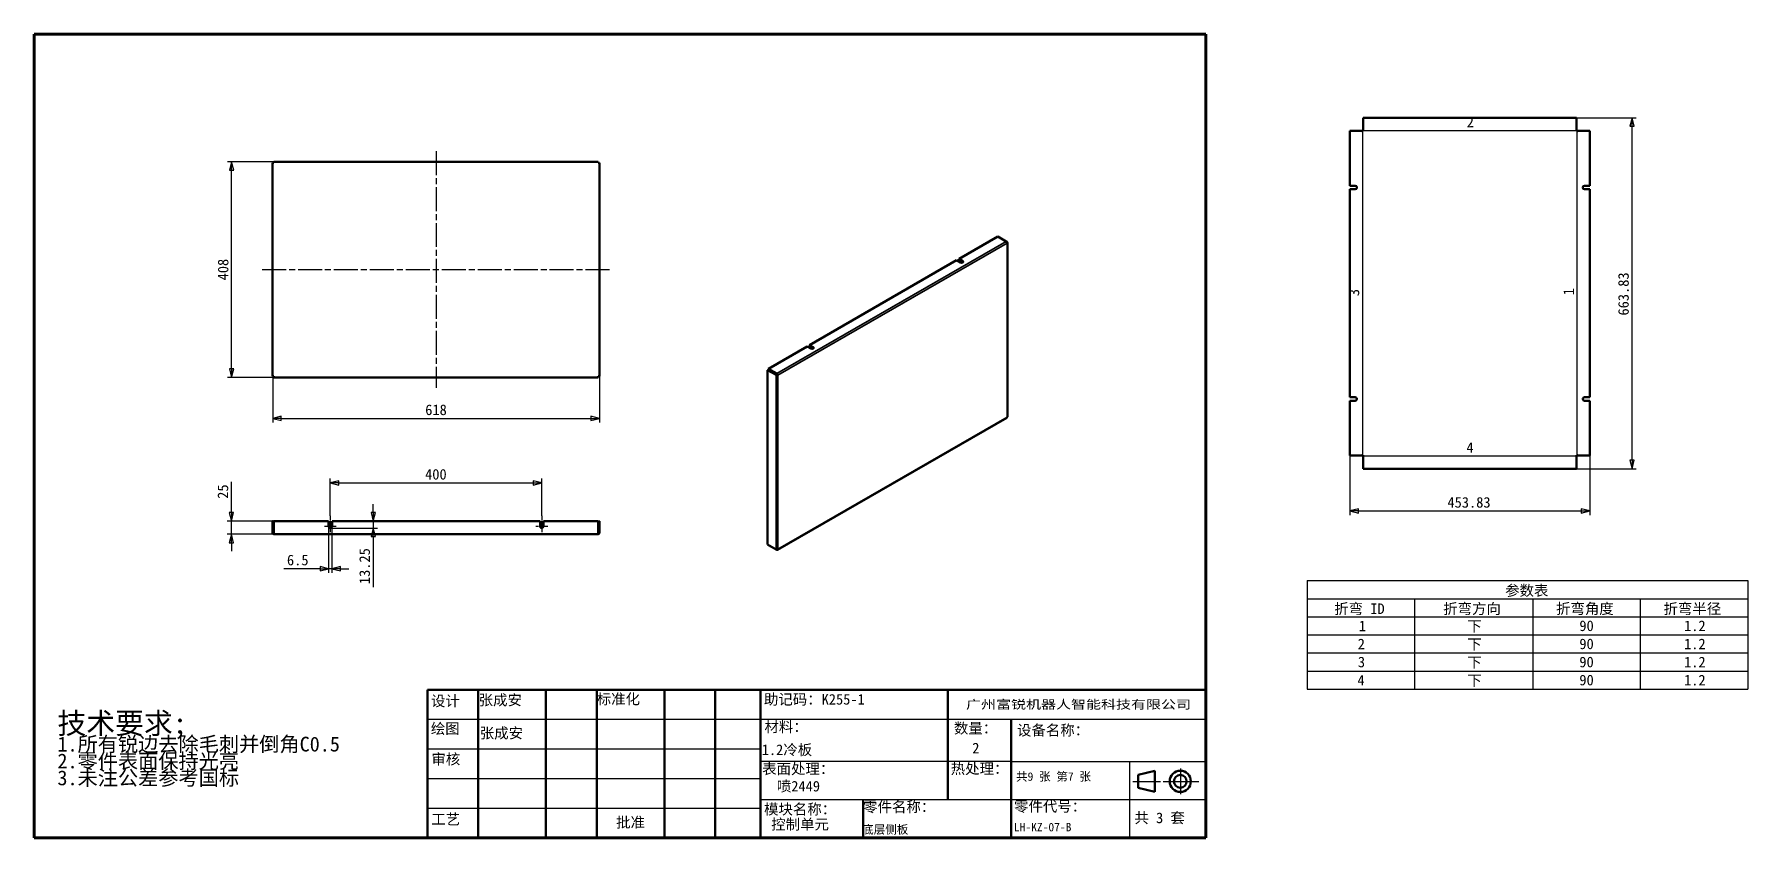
# Model space of a CAD drawing. Header units: millimetres. Extents: x 80 to 3321, y 80 to 1600.
import ezdxf
from ezdxf.enums import TextEntityAlignment as Align

# ---------------------------------------------------------------- set-up
doc = ezdxf.new("R2010")
doc.units = ezdxf.units.MM
doc.header["$LTSCALE"] = 8
doc.linetypes.add('CHAIN', pattern=[0.3543, 0.2362, -0.0295, 0.0591, -0.0295])
for name, color, linetype, lineweight in [('中心标记 (ISO)', 1, 'Continuous', 25), ('中心线 (ISO)', 1, 'Continuous', 25), ('可见 (ISO)', 7, 'Continuous', 50), ('可见窄的 (ISO)', 7, 'Continuous', 35), ('图框 (ISO)', 7, 'Continuous', 70), ('尺寸 (ISO)', 5, 'Continuous', 25), ('标题 (ISO)', 7, 'Continuous', 50), ('符号 (ISO)', 7, 'Continuous', 25)]:
    doc.layers.add(name, color=color, linetype=linetype, lineweight=lineweight)
doc.styles.add('文本样式126', font='', dxfattribs={"width": 1.3})
doc.styles.add('文本样式19', font='tahoma.ttf')
doc.styles.add('文本样式91', font='')
doc.styles.add('注释文本 (ISO)', font='')
doc.styles.get('文本样式126').set_extended_font_data('FangSong')
doc.styles.get('文本样式91').set_extended_font_data('FangSong')
doc.styles.get('注释文本 (ISO)').set_extended_font_data('FangSong')
doc.dimstyles.new('默认 (GB)', dxfattribs={"dimscale": 8, "dimtxt": 2.5, "dimasz": 2, "dimexe": 1, "dimexo": 0, "dimgap": 0.75, "dimtad": 1, "dimtoh": 1, "dimrnd": 1e-08, "dimdsep": 46, "dimtxsty": '注释文本 (ISO)', "dimblk": 'Filled-2', "dimcen": 0.09, "dimdle": 10, "dimclrd": 256, "dimclre": 256, "dimclrt": 256, "dimaunit": 1, "dimadec": 3, "dimazin": 2, "dimtfac": 0.52, "dimtmove": 0, "dimatfit": 3, "dimldrblk": 'Filled-1', "dimfxl": 0, "dimtolj": 1, "dimlwd": -1, "dimlwe": -1, "dimarcsym": 0})

# ---------------------------------------------------------------- blocks, each defined once
blk = doc.blocks.new('图框 A3-A4')
at = {"layer": '图框 (ISO)'}
for p, q in [((287, 200), (10, 200)), ((10, 200), (10, 10)), ((287, 10), (287, 200)), ((10, 10), (287, 10))]:
    blk.add_line(p, q, dxfattribs=at)
blk = doc.blocks.new('标题栏 GB1')
at = {"layer": '标题 (ISO)'}
for p, q in [((194.57, 65.23), (194.57, 72.23)), ((194.57, 72.23), (378.57, 72.23)), ((206.57, 65.23), (206.57, 72.23)), ((222.57, 65.23), (222.57, 72.23)), ((234.57, 65.23), (234.57, 72.23)), ((250.57, 65.23), (250.57, 72.23)), ((262.57, 65.23), (262.57, 72.23)), ((273.31, 65.23), (273.31, 72.23)), ((317.57, 65.23), (317.57, 72.23)), ((378.57, 72.23), (378.57, 65.23)), ((194.57, 37.23), (194.57, 65.23)), ((206.57, 37.23), (206.57, 65.23)), ((222.57, 44.23), (222.57, 65.23)), ((234.57, 37.23), (234.57, 65.23)), ((250.57, 37.23), (250.57, 65.23)), ((262.57, 37.23), (262.57, 65.23)), ((273.31, 65.23), (273.31, 37.23)), ((317.57, 55.23), (317.57, 65.23)), ((378.57, 65.23), (378.57, 37.23)), ((317.57, 55.23), (317.57, 46.23)), ((366.57, 53.06), (362.57, 52.06)), ((366.57, 48.06), (366.57, 53.06)), ((362.57, 52.06), (362.57, 49.06)), ((362.57, 49.06), (366.57, 48.06)), ((297.57, 46.23), (297.57, 37.23)), ((222.57, 44.23), (222.57, 37.23)), ((378.57, 37.23), (194.57, 37.23))]:
    blk.add_line(p, q, dxfattribs=at)
at = {"layer": '标题 (ISO)', "lineweight": 25}
for p, q in [((194.57, 65.23), (273.31, 65.23)), ((273.31, 65.23), (378.57, 65.23)), ((194.57, 58.23), (273.31, 58.23)), ((332.57, 55.23), (273.31, 55.23)), ((332.57, 55.23), (378.57, 55.23)), ((360.57, 55.23), (360.57, 46.23)), ((372.58, 53.56), (372.58, 47.56)), ((194.57, 51.23), (273.31, 51.23)), ((361.32, 50.56), (367.88, 50.56)), ((368.55, 50.56), (370.07, 50.56)), ((370.07, 50.56), (376.97, 50.56)), ((273.31, 46.23), (378.57, 46.23)), ((360.57, 46.23), (360.57, 37.23)), ((194.57, 44.23), (273.31, 44.23))]:
    blk.add_line(p, q, dxfattribs=at)
at = {"layer": '标题 (ISO)', "lineweight": 50}
blk.add_line((332.57, 65.23), (332.57, 37.23), dxfattribs=at)
at = {"layer": '标题 (ISO)'}
for radius in [2.5, 1.5]:
    blk.add_circle((372.57, 50.56), radius, dxfattribs=at)
at = {"layer": '标题 (ISO)', "style": '文本样式126', "width": 1.3}
blk.add_text('广州富锐机器人智能科技有限公司', height=2, dxfattribs=at).set_placement((348.5, 68.73), align=Align.MIDDLE_CENTER)
at = {"layer": '标题 (ISO)', "char_height": 2.5, "style": '注释文本 (ISO)'}
for s, insert, attachment_point in [('\\f仿宋|b0|i0;设计', (195.38, 70.83), 1), ('张成安', (206.66, 71.05), 1), ('\\f仿宋|b0|i0;标准化', (234.57, 71.28), 1), ('助记码：K255-1', (274.11, 71.21), 1), ('\\f仿宋|b0|i0;材料：', (274.24, 64.72), 1), ('\\f仿宋|b0|i0;绘图', (195.35, 64.28), 1), ('张成安', (206.92, 63.22), 1), ('\\f仿宋|b0|i0;数量：', (319.04, 64.37), 1), ('\\f仿宋|b0|i0;审核', (195.48, 57.07), 1), ('\\f仿宋|b0|i0;热处理：', (318.29, 54.82), 1), ('\\f仿宋|b0|i0;零件名称：', (297.57, 45.8), 1), ('\\f仿宋|b0|i0;零件代号：', (333.25, 45.9), 1), ('\\f仿宋|b0|i0;批准', (242.57, 40.73), 5)]:
    blk.add_mtext(s, dxfattribs=dict(at, insert=insert, attachment_point=attachment_point))
at = {"layer": '标题 (ISO)', "char_height": 2.5, "attachment_point": 1, "line_spacing_factor": 0.856364, "style": '注释文本 (ISO)'}
for s, insert in [('设备名称：\\P', (333.96, 63.91)), ('模块名称：\\P 控制单元', (274.14, 45.23))]:
    blk.add_mtext(s, dxfattribs=dict(at, insert=insert))
at = {"layer": '标题 (ISO)', "attachment_point": 1, "style": '注释文本 (ISO)'}
for s, insert, char_height, width in [('\\f仿宋|b0|i0;表面处理：', (273.7, 54.78), 2.5, 18.7135), ('\\f仿宋|b0|i0;\\H2.0000;共9 张 第7 张', (333.72, 52.69), 2, 27.2374), ('\\f仿宋|b0|i0;工艺', (195.45, 42.85), 2.5, 7.4854), ('  共 3 套', (358.32, 43.18), 2.5, 17.7919)]:
    blk.add_mtext(s, dxfattribs=dict(at, insert=insert, char_height=char_height, width=width))
at = {"layer": '标题 (ISO)'}
for tag, p, height, style in [('材料_001', (273.59, 56.78), 2.5, '注释文本 (ISO)'), ('描述_001', (333.22, 38.74), 2, '文本样式91'), ('零件代号_001', (297.34, 38.16), 2, '文本样式91')]:
    blk.add_attdef(tag, p, '', height=height, dxfattribs=dict(at, style=style))
at = {"layer": '标题 (ISO)', "style": '文本样式91'}
blk.add_attdef('热处理', text='', height=2, dxfattribs=at).set_placement((318.2, 50.63), align=Align.TOP_LEFT)
at = {"layer": '标题 (ISO)', "style": '文本样式19'}
for tag, p in [('工程核准人', (256.57, 40.73)), ('工程批准日期', (267.94, 40.73))]:
    blk.add_attdef(tag, text='', height=1, dxfattribs=at).set_placement(p, align=Align.MIDDLE_CENTER)
blk = doc.blocks.new('Filled-2')
at = {"color": 0}
for p, q in [((0, 0), (-1, 0.25)), ((-1, 0.25), (-1, -0.25)), ((-1, 0), (0, 0)), ((-1, -0.25), (0, 0))]:
    blk.add_line(p, q, dxfattribs=at)
at = {"color": 0, "flags": 128}
blk.add_lwpolyline([(-1, -0.25), (0, 0)], dxfattribs=at)
at = {"color": 0}
blk.add_solid([(-1, -0.25), (0, 0), (-1, 0.25), (-1, -0.25)], dxfattribs=at)
blk = doc.blocks.new('*D8')
at = {"layer": 'Defpoints', "color": 0}
for p in [(531, 953.3), (1149, 953.3), (1149, 873.3)]:
    blk.add_point(p, dxfattribs=at)
at = {"layer": '尺寸 (ISO)'}
for p, q in [((531, 953.3), (531, 865.3)), ((1149, 953.3), (1149, 865.3)), ((547, 873.3), (1133, 873.3))]:
    blk.add_line(p, q, dxfattribs=at)
at = {"layer": '尺寸 (ISO)', "xscale": 16, "yscale": 16, "zscale": 16, "rotation": 180}
blk.add_blockref('Filled-2', (531, 873.3), dxfattribs=at)
at = {"layer": '尺寸 (ISO)', "xscale": 16, "yscale": 16, "zscale": 16}
blk.add_blockref('Filled-2', (1149, 873.3), dxfattribs=at)
at = {"layer": '尺寸 (ISO)', "insert": (819.6, 899.6), "char_height": 20, "attachment_point": 1, "style": '注释文本 (ISO)'}
blk.add_mtext('\\A1;618', dxfattribs=at)
blk = doc.blocks.new('Filled-1')
at = {"color": 0}
for p, q in [((0, 0), (-1, 0.125)), ((-1, 0.125), (-1, -0.125)), ((-1, 0), (0, 0)), ((-1, -0.125), (0, 0))]:
    blk.add_line(p, q, dxfattribs=at)
at = {"color": 0, "flags": 128}
blk.add_lwpolyline([(-1, -0.125), (0, 0)], dxfattribs=at)
at = {"color": 0}
blk.add_solid([(-1, -0.125), (0, 0), (-1, 0.125), (-1, -0.125)], dxfattribs=at)
blk = doc.blocks.new('*D9')
at = {"layer": 'Defpoints', "color": 0}
for p in [(453.4, 1358.9), (533.4, 1358.9), (533.4, 950.9)]:
    blk.add_point(p, dxfattribs=at)
at = {"layer": '尺寸 (ISO)'}
for p, q in [((533.4, 1358.9), (445.4, 1358.9)), ((453.4, 966.9), (453.4, 1342.9)), ((533.4, 950.9), (445.4, 950.9))]:
    blk.add_line(p, q, dxfattribs=at)
at = {"layer": '尺寸 (ISO)', "xscale": 16, "yscale": 16, "zscale": 16}
for p, rotation in [((453.4, 1358.9), 90), ((453.4, 950.9), 270)]:
    blk.add_blockref('Filled-2', p, dxfattribs=dict(at, rotation=rotation))
at = {"layer": '尺寸 (ISO)', "insert": (427.2, 1134.4), "char_height": 20, "attachment_point": 1, "rotation": 90, "style": '注释文本 (ISO)'}
blk.add_mtext('\\A1;408', dxfattribs=at)
blk = doc.blocks.new('*D10')
at = {"layer": 'Defpoints', "color": 0}
for p in [(1040, 751.3), (640, 689), (1040, 689)]:
    blk.add_point(p, dxfattribs=at)
at = {"layer": '尺寸 (ISO)'}
for p, q in [((640, 689), (640, 759.3)), ((656, 751.3), (1024, 751.3)), ((1040, 689), (1040, 759.3))]:
    blk.add_line(p, q, dxfattribs=at)
at = {"layer": '尺寸 (ISO)', "xscale": 16, "yscale": 16, "zscale": 16, "rotation": 180}
blk.add_blockref('Filled-2', (640, 751.3), dxfattribs=at)
at = {"layer": '尺寸 (ISO)', "xscale": 16, "yscale": 16, "zscale": 16}
blk.add_blockref('Filled-2', (1040, 751.3), dxfattribs=at)
at = {"layer": '尺寸 (ISO)', "insert": (819.3, 777.6), "char_height": 20, "attachment_point": 1, "style": '注释文本 (ISO)'}
blk.add_mtext('\\A1;400', dxfattribs=at)
blk = doc.blocks.new('*D11')
at = {"layer": 'Defpoints', "color": 0}
for p in [(453, 654), (533, 679), (533.4, 654)]:
    blk.add_point(p, dxfattribs=at)
at = {"layer": '尺寸 (ISO)'}
for p, q in [((453, 695), (453, 753.2)), ((533, 679), (445, 679)), ((533.4, 654), (445, 654)), ((453, 654), (453, 679)), ((453, 638), (453, 622))]:
    blk.add_line(p, q, dxfattribs=at)
at = {"layer": '尺寸 (ISO)', "xscale": 16, "yscale": 16, "zscale": 16}
for p, rotation in [((453, 679), 270), ((453, 654), 90)]:
    blk.add_blockref('Filled-2', p, dxfattribs=dict(at, rotation=rotation))
at = {"layer": '尺寸 (ISO)', "insert": (426.8, 721.2), "char_height": 20, "attachment_point": 1, "rotation": 90, "style": '注释文本 (ISO)'}
blk.add_mtext('\\A1;25', dxfattribs=at)
blk = doc.blocks.new('*D12')
at = {"layer": 'Defpoints', "color": 0}
for p in [(636.7, 669), (643.2, 669), (643.2, 589)]:
    blk.add_point(p, dxfattribs=at)
at = {"layer": '尺寸 (ISO)'}
for p, q in [((636.7, 669), (636.7, 581)), ((643.2, 669), (643.2, 581)), ((620.7, 589), (552, 589)), ((643.2, 589), (636.7, 589)), ((659.2, 589), (675.2, 589))]:
    blk.add_line(p, q, dxfattribs=at)
at = {"layer": '尺寸 (ISO)', "xscale": 16, "yscale": 16, "zscale": 16}
blk.add_blockref('Filled-2', (636.7, 589), dxfattribs=at)
at = {"layer": '尺寸 (ISO)', "xscale": 16, "yscale": 16, "zscale": 16, "rotation": 180}
blk.add_blockref('Filled-2', (643.2, 589), dxfattribs=at)
at = {"layer": '尺寸 (ISO)', "insert": (558, 615.4), "char_height": 20, "attachment_point": 1, "style": '注释文本 (ISO)'}
blk.add_mtext('\\A1;6.5', dxfattribs=at)
blk = doc.blocks.new('*D13')
at = {"layer": 'Defpoints', "color": 0}
for p in [(640, 665.8), (721.2, 679), (721.2, 665.8)]:
    blk.add_point(p, dxfattribs=at)
at = {"layer": '尺寸 (ISO)'}
for p, q in [((721.2, 695), (721.2, 711)), ((640, 665.8), (729.2, 665.8)), ((721.2, 679), (721.2, 665.8)), ((721.2, 649.8), (721.2, 553.8))]:
    blk.add_line(p, q, dxfattribs=at)
at = {"layer": '尺寸 (ISO)', "xscale": 16, "yscale": 16, "zscale": 16}
for p, rotation in [((721.2, 679), 270), ((721.2, 665.8), 90)]:
    blk.add_blockref('Filled-2', p, dxfattribs=dict(at, rotation=rotation))
at = {"layer": '尺寸 (ISO)', "insert": (694.9, 559.8), "char_height": 20, "attachment_point": 1, "rotation": 90, "style": '注释文本 (ISO)'}
blk.add_mtext('\\A1;13.25', dxfattribs=at)
blk = doc.blocks.new('加工')
at = {"layer": '符号 (ISO)', "insert": (-36.68, 11.05), "char_height": 2.5, "width": 80.4946, "attachment_point": 1, "line_spacing_factor": 0.683636, "style": '注释文本 (ISO)'}
blk.add_mtext('{\\H2x;技术要求;\\P\\H0.7x;1.所有锐边去除毛刺并倒角C0.5\\H2.125x; \\H0.47059x;\\P2.零件表面保持光亮\\H1.8404x; \\H0.54337x;\\P3.未注公差参考国标\\H1.8095x; }', dxfattribs=at)
blk = doc.blocks.new('*D14')
at = {"layer": 'Defpoints', "color": 0}
for p in [(2568.8, 803.1), (3022.6, 803.1), (3022.6, 698.2)]:
    blk.add_point(p, dxfattribs=at)
at = {"layer": '尺寸 (ISO)'}
for p, q in [((2568.8, 803.1), (2568.8, 690.2)), ((3022.6, 803.1), (3022.6, 690.2)), ((2584.8, 698.2), (3006.6, 698.2))]:
    blk.add_line(p, q, dxfattribs=at)
at = {"layer": '尺寸 (ISO)', "xscale": 16, "yscale": 16, "zscale": 16, "rotation": 180}
blk.add_blockref('Filled-2', (2568.8, 698.2), dxfattribs=at)
at = {"layer": '尺寸 (ISO)', "xscale": 16, "yscale": 16, "zscale": 16}
blk.add_blockref('Filled-2', (3022.6, 698.2), dxfattribs=at)
at = {"layer": '尺寸 (ISO)', "insert": (2753.3, 724.5), "char_height": 20, "attachment_point": 1, "style": '注释文本 (ISO)'}
blk.add_mtext('\\A1;453.83', dxfattribs=at)
blk = doc.blocks.new('*D15')
at = {"layer": 'Defpoints', "color": 0}
for p in [(2997.7, 1442), (3102.6, 1442), (2997.7, 778.2)]:
    blk.add_point(p, dxfattribs=at)
at = {"layer": '尺寸 (ISO)'}
for p, q in [((2997.7, 1442), (3110.6, 1442)), ((3102.6, 794.2), (3102.6, 1426)), ((2997.7, 778.2), (3110.6, 778.2))]:
    blk.add_line(p, q, dxfattribs=at)
at = {"layer": '尺寸 (ISO)', "xscale": 16, "yscale": 16, "zscale": 16}
for p, rotation in [((3102.6, 1442), 90), ((3102.6, 778.2), 270)]:
    blk.add_blockref('Filled-2', p, dxfattribs=dict(at, rotation=rotation))
at = {"layer": '尺寸 (ISO)', "insert": (3076.3, 1067.9), "char_height": 20, "attachment_point": 1, "rotation": 90, "style": '注释文本 (ISO)'}
blk.add_mtext('\\A1;663.83', dxfattribs=at)
blk = doc.blocks.new('表格7')
at = {"layer": '符号 (ISO)'}
for p, q in [((311, 70.81), (415.17, 70.81)), ((311, 70.81), (311, 66.53)), ((415.17, 70.81), (415.17, 66.53)), ((311, 66.53), (415.17, 66.53)), ((311, 66.53), (311, 62.25)), ((336.4, 66.53), (336.4, 62.25)), ((364.37, 66.53), (364.37, 62.25)), ((389.77, 66.53), (389.77, 62.25)), ((415.17, 66.53), (415.17, 62.25)), ((311, 62.25), (415.17, 62.25)), ((311, 62.25), (311, 45.14)), ((336.4, 62.25), (336.4, 45.14)), ((364.37, 62.25), (364.37, 45.14)), ((389.77, 62.25), (389.77, 45.14)), ((415.17, 62.25), (415.17, 45.14)), ((311, 57.97), (415.17, 57.97)), ((311, 53.69), (415.17, 53.69)), ((311, 49.41), (415.17, 49.41)), ((311, 45.14), (415.17, 45.14))]:
    blk.add_line(p, q, dxfattribs=at)
at = {"layer": '符号 (ISO)', "char_height": 2.5, "attachment_point": 7, "style": '注释文本 (ISO)'}
for s, insert in [('参数表', (357.81, 66.93)), ('折弯 ID', (317.4, 62.63)), ('折弯方向', (343.16, 62.63)), ('折弯角度', (369.85, 62.63)), ('折弯半径', (395.25, 62.63)), ('1', (323.21, 58.84)), ('下', (348.87, 58.52)), ('90', (375.36, 58.83)), ('1.2', (400.12, 58.82)), ('2', (322.95, 54.57)), ('下', (348.87, 54.24)), ('90', (375.36, 54.55)), ('1.2', (400.12, 54.54)), ('3', (322.99, 50.27)), ('下', (348.87, 49.96)), ('90', (375.36, 50.27)), ('1.2', (400.12, 50.26)), ('4', (322.89, 46.01)), ('下', (348.87, 45.68)), ('90', (375.36, 46)), ('1.2', (400.12, 45.98))]:
    blk.add_mtext(s, dxfattribs=dict(at, insert=insert))
blk = doc.blocks.new('2dTransSymbol37')
at = {"layer": '符号 (ISO)', "insert": (374.08, 138.27), "char_height": 2.5, "attachment_point": 7, "rotation": 90, "style": '注释文本 (ISO)'}
blk.add_mtext('1', dxfattribs=at)
blk = doc.blocks.new('2dTransSymbol38')
at = {"layer": '符号 (ISO)', "insert": (348.72, 178.01), "char_height": 2.5, "attachment_point": 7, "style": '注释文本 (ISO)'}
blk.add_mtext('2', dxfattribs=at)
blk = doc.blocks.new('2dTransSymbol39')
at = {"layer": '符号 (ISO)', "insert": (323.35, 138.05), "char_height": 2.5, "attachment_point": 7, "rotation": 90, "style": '注释文本 (ISO)'}
blk.add_mtext('3', dxfattribs=at)
blk = doc.blocks.new('2dTransSymbol40')
at = {"layer": '符号 (ISO)', "insert": (348.66, 101.02), "char_height": 2.5, "attachment_point": 7, "style": '注释文本 (ISO)'}
blk.add_mtext('4', dxfattribs=at)

msp = doc.modelspace()

# ---------------------------------------------------------------- linework, layer by layer
at = {"layer": '中心标记 (ISO)', "linetype": 'CHAIN', "ltscale": 4.340554}
for p, q in [((639.981, 689.025), (639.981, 657.775)), ((1039.981, 689.025), (1039.981, 657.775))]:
    msp.add_line(p, q, dxfattribs=at)
at = {"layer": '中心标记 (ISO)', "linetype": 'CHAIN', "ltscale": 3.125171}
for p, q in [((651.231, 669.025), (628.731, 669.025)), ((1051.231, 669.025), (1028.731, 669.025))]:
    msp.add_line(p, q, dxfattribs=at)
at = {"layer": '中心线 (ISO)'}
for p, q in [((2592.761, 1416.688), (2592.761, 803.488)), ((2594.119, 1418.045), (2997.319, 1418.045)), ((2998.676, 803.488), (2998.676, 1416.688)), ((2997.319, 802.131), (2594.119, 802.131))]:
    msp.add_line(p, q, dxfattribs=at)
at = {"layer": '中心线 (ISO)', "linetype": 'CHAIN', "ltscale": 23.990969}
for p, q in [((839.981, 1378.925), (839.981, 930.925)), ((510.981, 1154.925), (1168.981, 1154.925))]:
    msp.add_line(p, q, dxfattribs=at)
at = {"layer": '可见 (ISO)'}
for p, q in [((2593.767, 1442.003), (2997.67, 1442.003)), ((2593.767, 1419.403), (2593.767, 1442.003)), ((2997.67, 1442.003), (2997.67, 1419.403)), ((2568.804, 1313.338), (2568.804, 1417.04)), ((2568.804, 1417.04), (2591.404, 1417.04)), ((2591.404, 1417.04), (2591.404, 1416.688)), ((2591.404, 1416.688), (2594.119, 1416.688)), ((2594.119, 1419.403), (2593.767, 1419.403)), ((2594.119, 1416.688), (2594.119, 1419.403)), ((2997.67, 1419.403), (2997.319, 1419.403)), ((2997.319, 1419.403), (2997.319, 1416.688)), ((2997.319, 1416.688), (3000.033, 1416.688)), ((3000.033, 1416.688), (3000.033, 1417.04)), ((3000.033, 1417.04), (3022.633, 1417.04)), ((3022.633, 1417.04), (3022.633, 1313.338)), ((532.181, 1356.876), (530.981, 1356.876)), ((530.981, 1356.876), (530.981, 1356.525)), ((533.381, 1356.525), (530.981, 1356.525)), ((530.981, 953.325), (530.981, 1356.525)), ((532.181, 1356.525), (532.181, 1356.876)), ((533.381, 1358.925), (533.03, 1358.925)), ((533.03, 1357.725), (533.03, 1358.925)), ((533.381, 1357.725), (533.03, 1357.725)), ((533.381, 1358.925), (533.381, 1356.525)), ((533.381, 1358.925), (1146.581, 1358.925)), ((1146.581, 1356.525), (1146.581, 1358.925)), ((1146.933, 1358.925), (1146.581, 1358.925)), ((1146.581, 1357.725), (1146.933, 1357.725)), ((1148.981, 1356.525), (1146.581, 1356.525)), ((1146.933, 1357.725), (1146.933, 1358.925)), ((1147.781, 1356.525), (1147.781, 1356.876)), ((1147.781, 1356.876), (1148.981, 1356.876)), ((1148.981, 1356.525), (1148.981, 1356.876)), ((1148.981, 1356.525), (1148.981, 953.325)), ((2568.804, 1313.338), (2578.804, 1313.338)), ((2578.804, 1306.838), (2568.804, 1306.838)), ((2568.804, 913.338), (2568.804, 1306.838)), ((3012.633, 1313.338), (3022.633, 1313.338)), ((3022.633, 1306.838), (3012.633, 1306.838)), ((3022.633, 1306.838), (3022.633, 913.338)), ((1829.446, 1175.029), (1902.774, 1217.256)), ((1902.774, 1217.256), (1918.754, 1208.053)), ((1918.754, 1208.053), (1918.506, 1207.91)), ((1918.754, 1207.746), (1918.754, 1208.053)), ((1920.203, 1207.212), (1918.754, 1208.047)), ((1919.577, 1206.852), (1920.203, 1207.212)), ((1919.708, 1206.64), (1920.203, 1206.925)), ((1920.203, 1206.925), (1920.203, 1207.212)), ((1920.906, 876.313), (1920.906, 1205.948)), ((1546.603, 1012.151), (1824.849, 1172.382)), ((1831.921, 1168.31), (1824.849, 1172.382)), ((1829.446, 1175.029), (1836.517, 1170.957)), ((1829.446, 1174.048), (1829.446, 1175.029)), ((1836.517, 1169.976), (1829.446, 1174.048)), ((1468.679, 967.277), (1542.007, 1009.504)), ((1549.078, 1005.432), (1542.007, 1009.504)), ((1546.603, 1011.17), (1546.603, 1012.151)), ((1546.603, 1012.151), (1553.674, 1008.079)), ((1553.674, 1007.098), (1546.603, 1011.17)), ((530.981, 953.325), (533.381, 953.325)), ((530.981, 953.325), (530.981, 952.974)), ((532.181, 952.974), (530.981, 952.974)), ((532.181, 953.325), (532.181, 952.974)), ((533.381, 952.125), (533.03, 952.125)), ((533.03, 952.125), (533.03, 950.925)), ((533.03, 950.925), (533.381, 950.925)), ((533.381, 953.325), (533.381, 950.925)), ((1146.581, 950.925), (533.381, 950.925)), ((1146.581, 950.925), (1146.581, 953.325)), ((1146.581, 953.325), (1148.981, 953.325)), ((1146.581, 952.125), (1146.933, 952.125)), ((1146.581, 950.925), (1146.933, 950.925)), ((1146.933, 952.125), (1146.933, 950.925)), ((1147.781, 953.325), (1147.781, 952.974)), ((1147.781, 952.974), (1148.981, 952.974)), ((1148.981, 952.974), (1148.981, 953.325)), ((1468.079, 965.257), (1467.23, 964.768)), ((1467.23, 964.768), (1483.211, 955.566)), ((1467.23, 634.558), (1467.23, 964.768)), ((1484.059, 956.054), (1468.079, 965.257)), ((1468.679, 966.296), (1468.679, 967.277)), ((1484.659, 958.074), (1468.679, 967.277)), ((1484.659, 957.093), (1468.679, 966.296)), ((1484.059, 956.054), (1483.211, 955.566)), ((1484.059, 955.767), (1483.211, 955.278)), ((1483.211, 955.566), (1483.211, 955.278)), ((1484.059, 955.767), (1484.059, 956.054)), ((1484.908, 958.218), (1484.659, 958.074)), ((1484.659, 957.093), (1484.659, 958.074)), ((1484.908, 957.236), (1484.659, 957.093)), ((1484.908, 957.236), (1484.908, 958.218)), ((1485.756, 955.767), (1486.605, 955.278)), ((2568.804, 913.338), (2578.804, 913.338)), ((3012.633, 913.338), (3022.633, 913.338)), ((2578.804, 906.838), (2568.804, 906.838)), ((2568.804, 803.137), (2568.804, 906.838)), ((3022.633, 906.838), (3012.633, 906.838)), ((3022.633, 906.838), (3022.633, 803.137)), ((1486.106, 624.541), (1919.703, 874.233)), ((2591.404, 803.137), (2568.804, 803.137)), ((2594.119, 803.488), (2591.404, 803.488)), ((2591.404, 803.488), (2591.404, 803.137)), ((2593.767, 778.174), (2593.767, 800.774)), ((2593.767, 800.774), (2594.119, 800.774)), ((2997.67, 778.174), (2593.767, 778.174)), ((2594.119, 800.774), (2594.119, 803.488)), ((2997.319, 803.488), (2997.319, 800.774)), ((3000.033, 803.488), (2997.319, 803.488)), ((2997.319, 800.774), (2997.67, 800.774)), ((2997.67, 800.774), (2997.67, 778.174)), ((3000.033, 803.137), (3000.033, 803.488)), ((3022.633, 803.137), (3000.033, 803.137)), ((530.981, 679.025), (530.981, 656.425)), ((532.181, 679.025), (530.981, 679.025)), ((532.181, 656.425), (530.981, 656.425)), ((532.181, 656.425), (532.181, 679.025)), ((533.03, 679.025), (636.731, 679.025)), ((533.03, 656.425), (533.03, 679.025)), ((533.381, 656.425), (533.03, 656.425)), ((533.381, 656.425), (533.381, 654.025)), ((1146.581, 654.025), (533.381, 654.025)), ((636.731, 669.025), (636.731, 679.025)), ((643.231, 679.025), (643.231, 669.025)), ((643.231, 679.025), (1036.731, 679.025)), ((1036.731, 669.025), (1036.731, 679.025)), ((1043.231, 679.025), (1043.231, 669.025)), ((1043.231, 679.025), (1146.933, 679.025)), ((1146.581, 654.025), (1146.581, 656.425)), ((1146.933, 656.425), (1146.581, 656.425)), ((1146.933, 679.025), (1146.933, 656.425)), ((1147.781, 656.425), (1147.781, 679.025)), ((1147.781, 679.025), (1148.981, 679.025)), ((1147.781, 656.425), (1148.981, 656.425)), ((1148.981, 656.425), (1148.981, 679.025)), ((1483.211, 625.356), (1467.23, 634.558)), ((1468.679, 633.724), (1468.679, 633.718)), ((1468.679, 633.718), (1484.659, 624.515)), ((1483.211, 625.643), (1483.211, 625.356)), ((1483.479, 625.51), (1483.211, 625.356)), ((1484.659, 625.246), (1484.659, 624.515)), ((1484.659, 624.515), (1484.908, 624.658)), ((1484.908, 625.238), (1484.908, 624.658))]:
    msp.add_line(p, q, dxfattribs=at)
for centre, radius, start, end in [((2578.804, 1310.088), 3.25, 270, 90), ((3012.633, 1310.088), 3.25, 90, 270), ((2578.804, 910.088), 3.25, 270, 90), ((3012.633, 910.088), 3.25, 90, 270), ((533.381, 656.425), 2.4, 180, 270), ((533.381, 656.425), 1.2, 180, 270), ((639.981, 669.025), 3.25, 180, 0), ((1039.981, 669.025), 3.25, 180, 0), ((1146.581, 656.425), 2.4, 270, 0), ((1146.581, 656.425), 1.2, 270, 0)]:
    msp.add_arc(centre, radius, start, end, dxfattribs=at)
for centre, major_axis, ratio, start_param, end_param in [((1918.506, 1205.948), (1.198, -2.08), 0.57809312, 0.78733187, 2.3581282), ((1918.506, 1205.948), (2.4, 0), 0.5758617, 5.49778714, 7.06858347), ((1834.219, 1169.634), (3.25, 0), 0.5758617, 3.92699082, 7.06858347), ((1834.219, 1168.653), (3.25, 0), 0.5758617, 0.2651948, 0.78539816), ((1551.376, 1006.755), (3.25, 0), 0.5758617, 3.92699082, 7.06858347), ((1551.376, 1005.774), (3.25, 0), 0.5758617, 0.2651948, 0.78539816), ((1484.908, 956.255), (2.4, 0), 0.5758617, 3.92699082, 5.49778714), ((1484.908, 956.255), (-1.2, 0), 0.5758617, 0.78539816, 2.35619449), ((1484.908, 956.255), (-1.198, 2.08), 0.57809312, 3.92892453, 5.49972085), ((1484.908, 956.255), (-0.599, 1.04), 0.57809312, 3.92892453, 5.49972085), ((1918.506, 876.313), (1.198, -2.08), 0.57809312, 0, 0.78733187), ((1918.506, 876.313), (2.4, 0), 0.5758617, 5.49778714, 6.28318531), ((1484.908, 626.62), (-2.4, 0), 0.5758617, 0.78539816, 2.35619449), ((1484.908, 626.62), (1.198, -2.08), 0.57809312, 5.49972085, 7.07051718)]:
    msp.add_ellipse(centre, major_axis=major_axis, ratio=ratio, start_param=start_param, end_param=end_param, dxfattribs=at)
at = {"layer": '可见窄的 (ISO)'}
for p, q in [((1484.908, 958.218), (1918.506, 1207.91)), ((1920.203, 1204.971), (1486.605, 955.278)), ((1920.203, 875.336), (1920.203, 1204.971)), ((1836.517, 1170.957), (1836.517, 1169.976)), ((1553.674, 1008.079), (1553.674, 1007.098)), ((1483.211, 625.643), (1483.211, 955.278)), ((1486.605, 955.278), (1486.605, 625.643)), ((1486.605, 625.643), (1920.203, 875.336))]:
    msp.add_line(p, q, dxfattribs=at)

# ---------------------------------------------------------------- block references
at = {"xscale": 8, "yscale": 8, "zscale": 8}
for name, p in [('图框 A3-A4', (0, 0)), ('表格7', (0, 0)), ('加工', (417.235, 228.298))]:
    msp.add_blockref(name, p, dxfattribs=at)
msp.add_blockref('标题栏 GB1', (-732.569, -217.802), dxfattribs=at).add_auto_attribs({'零件代号_001': '底层侧板', '描述_001': 'LH-KZ-07-B', '材料_001': '1.2冷板'})
at = {"layer": '符号 (ISO)', "xscale": 8, "yscale": 8, "zscale": 8}
for name in ['2dTransSymbol38', '2dTransSymbol39', '2dTransSymbol37', '2dTransSymbol40']:
    msp.add_blockref(name, (0, 0), dxfattribs=at)

# ---------------------------------------------------------------- texts
at = {"layer": '符号 (ISO)', "insert": (1854.45, 259.673), "char_height": 20, "attachment_point": 1, "style": '注释文本 (ISO)'}
msp.add_mtext('{2}', dxfattribs=at)
at = {"layer": '符号 (ISO)', "insert": (1484.73, 187.502), "char_height": 20, "width": 104, "attachment_point": 1, "style": '注释文本 (ISO)'}
msp.add_mtext('{喷2449}', dxfattribs=at)

# ---------------------------------------------------------------- dimensions: what is measured, and where the dimension line sits
at = {"layer": '尺寸 (ISO)'}
for base, p1, p2, angle, override, picture, middle in [((3102.633, 1442.003), (2997.67, 778.174), (2997.67, 1442.003), 90, {"dimtoh": 0, "dimdec": 2, "dimtp": 0, "dimtm": 0, "dimtdec": 2, "dimtofl": 0, "dimatfit": 1}, '*D15', (3102.633, 1110.168)), ((453.381, 1358.925), (533.381, 950.925), (533.381, 1358.925), 90, {"dimtoh": 0, "dimdec": 2, "dimtp": 0, "dimtm": 0, "dimtdec": 2, "dimtofl": 0, "dimatfit": 1}, '*D9', (453.381, 1154.925)), ((453.03, 654.025), (533.03, 679.025), (533.381, 654.025), 270, {"dimtoh": 0, "dimdec": 2, "dimtp": 0, "dimtm": 0, "dimtdec": 2, "dimtofl": 1, "dimatfit": 1}, '*D11', (453.03, 734.19)), ((1039.981, 751.348), (639.981, 689.025), (1039.981, 689.025), 180, {"dimtoh": 0, "dimdec": 2, "dimtp": 0, "dimtm": 0, "dimtdec": 2, "dimtofl": 0, "dimatfit": 1}, '*D10', (839.981, 751.348)), ((721.207, 665.775), (721.207, 679.025), (639.981, 665.775), 270, {"dimtoh": 0, "dimdec": 2, "dimse1": 1, "dimtp": 0, "dimtm": 0, "dimtdec": 2, "dimtofl": 1, "dimatfit": 1}, '*D13', (721.207, 593.775))]:
    dim = msp.add_linear_dim(base=base, p1=p1, p2=p2, angle=angle, dimstyle='默认 (GB)', override=override, dxfattribs=at)
    dim.commit()
    dim.dimension.update_dxf_attribs({"geometry": picture, "text_midpoint": middle, "dimtype": 160})
for base, p1, p2, override, picture, middle in [((1148.981, 873.325), (530.981, 953.325), (1148.981, 953.325), {"dimtoh": 0, "dimdec": 2, "dimtp": 0, "dimtm": 0, "dimtdec": 2, "dimtofl": 0, "dimatfit": 1}, '*D8', (839.981, 873.325)), ((3022.633, 698.174), (2568.804, 803.137), (3022.633, 803.137), {"dimtoh": 0, "dimdec": 2, "dimtp": 0, "dimtm": 0, "dimtdec": 2, "dimtofl": 0, "dimatfit": 1}, '*D14', (2795.799, 698.174)), ((643.231, 589.025), (636.731, 669.025), (643.231, 669.025), {"dimtoh": 0, "dimdec": 2, "dimtp": 0, "dimtm": 0, "dimtdec": 2, "dimtofl": 1, "dimatfit": 1}, '*D12', (578.388, 589.025))]:
    dim = msp.add_linear_dim(base=base, p1=p1, p2=p2, dimstyle='默认 (GB)', override=override, dxfattribs=at)
    dim.commit()
    dim.dimension.update_dxf_attribs({"geometry": picture, "text_midpoint": middle, "dimtype": 160})

doc.saveas('drawing.dxf')
